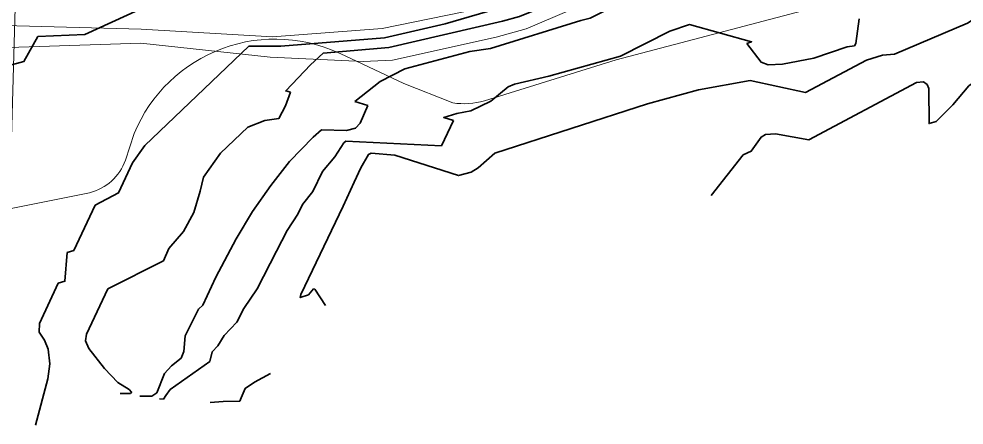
# Model space of a CAD drawing. Header units: metres. Extents: x 1477905 to 1478744, y 4202276 to 4202610.
# Drawn here: x 1478338.7 to 1478475.2, y 4202339.4 to 4202398 of the extents above; entities that cross this region are included whole.
import ezdxf

# ---------------------------------------------------------------- set-up
doc = ezdxf.new("R2010")
doc.units = ezdxf.units.M
doc.layers.add('Nouveau Terrain - CN - Courbes', color=22, linetype='Continuous', lineweight=0)
doc.layers.add('PVcase Offsets', color=240, linetype='Continuous', plot=False)
doc.layers.add('PVcase PV Area', color=30, linetype='Continuous')

msp = doc.modelspace()

# ---------------------------------------------------------------- linework, layer by layer
at = {"layer": 'Nouveau Terrain - CN - Courbes', "linetype": 'Continuous', "lineweight": 35}
for points in [[(1478371.9, 4202394.09, 69), (1478376.55, 4202394.08, 69), (1478391.54, 4202395.31, 69), (1478400.27, 4202397.32, 69), (1478408.69, 4202399.77, 69), (1478424.89, 4202406.04, 69), (1478438.98, 4202414.35, 69), (1478457.84, 4202436.77, 69), (1478460.21, 4202439.51, 69), (1478465.69, 4202446.21, 69), (1478472.5, 4202453.92, 69), (1478473.77, 4202455.14, 69), (1478475.68, 4202456.43, 69), (1478476.56, 4202457.6, 69), (1478477.22, 4202460.39, 69), (1478476.94, 4202460.8, 69), (1478475.75, 4202460.85, 69)], [(1478341.47, 4202395.49, 70), (1478348.25, 4202395.75, 70), (1478356.04, 4202399.32, 70), (1478356.86, 4202399.22, 70), (1478376.28, 4202401.59, 70), (1478389.24, 4202403.06, 70), (1478392.77, 4202404.28, 70), (1478421.4, 4202415.51, 70), (1478433.24, 4202422.52, 70), (1478436.39, 4202425.31, 70), (1478447.54, 4202438, 70), (1478456.23, 4202448.36, 70), (1478460.65, 4202453.7, 70), (1478462.12, 4202455.33, 70), (1478462.7, 4202456.48, 70), (1478463.15, 4202459.69, 70), (1478462.95, 4202460.04, 70), (1478462.25, 4202460.11, 70)], [(1478387.23, 4202386.09, 67), (1478390.91, 4202388.99, 67), (1478394.47, 4202390.83, 67), (1478403.85, 4202393.31, 67), (1478406.85, 4202393.75, 67), (1478419.87, 4202397.78, 67), (1478421.24, 4202398.14, 67), (1478435.96, 4202405.51, 67), (1478437.09, 4202405.89, 67), (1478450.5, 4202402.3, 67), (1478451.48, 4202402.87, 67), (1478459.84, 4202412.13, 67), (1478463.31, 4202416.61, 67), (1478463.58, 4202416.65, 67), (1478482.38, 4202438.02, 67), (1478497.45, 4202448.39, 67), (1478505.26, 4202457.46, 67), (1478506.62, 4202458.52, 67), (1478512.3, 4202459.36, 67)], [(1478382.67, 4202393.06, 68), (1478392.16, 4202393.92, 68), (1478408.57, 4202397.7, 68), (1478411.01, 4202398.35, 68), (1478424.43, 4202403.87, 68), (1478429.21, 4202406.6, 68), (1478439.76, 4202413, 68), (1478442.23, 4202413.55, 68), (1478448.47, 4202411.59, 68), (1478451.99, 4202415.69, 68), (1478451.53, 4202415.71, 68), (1478460.38, 4202426.32, 68), (1478480.9, 4202449.23, 68), (1478483.49, 4202452.66, 68), (1478486.11, 4202454.42, 68), (1478486.2, 4202455.29, 68), (1478486.09, 4202455.64, 68), (1478487.07, 4202456.75, 68), (1478488.48, 4202457.16, 68), (1478492.29, 4202457.8, 68)], [(1478438.71, 4202372.52, 64), (1478443.34, 4202378.4, 64), (1478444.49, 4202378.95, 64), (1478445.92, 4202380.97, 64), (1478446.55, 4202381.33, 64), (1478448.01, 4202381.43, 64), (1478452.81, 4202380.55, 64), (1478468.38, 4202388.86, 64), (1478469.39, 4202388.95, 64), (1478469.89, 4202388.54, 64), (1478470.12, 4202387.96, 64), (1478470.17, 4202382.91, 64), (1478471.2, 4202383.2, 64), (1478473.62, 4202385.61, 64), (1478475.94, 4202388.35, 64), (1478478.13, 4202389.86, 64), (1478481.1, 4202391.24, 64), (1478489.82, 4202393.91, 64), (1478492.66, 4202394.58, 64), (1478492.94, 4202394.82, 64), (1478496.73, 4202404.44, 64)], [(1478444.32, 4202389.12, 65), (1478452.32, 4202387.4, 65), (1478461.13, 4202392.08, 65), (1478463.44, 4202392.81, 65), (1478465.18, 4202392.95, 65), (1478475.72, 4202397.41, 65), (1478478.01, 4202398.83, 65), (1478479.05, 4202402.99, 65)], [(1478443.83, 4202394.47, 66), (1478445.91, 4202391.8, 66), (1478446.92, 4202391.4, 66), (1478449, 4202391.48, 66), (1478453.55, 4202392.38, 66), (1478458.35, 4202393.97, 66), (1478459.39, 4202394.14, 66), (1478459.6, 4202394.45, 66), (1478460.06, 4202398.02, 66)], [(1478401.47, 4202383.35, 66), (1478400.07, 4202383.81, 66), (1478401.97, 4202384.37, 66), (1478404, 4202384.73, 66), (1478406.88, 4202386.15, 66), (1478409.39, 4202388.21, 66), (1478410.31, 4202388.59, 66), (1478415.27, 4202389.76, 66), (1478425.61, 4202392.64, 66), (1478432.72, 4202396.25, 66), (1478435.59, 4202397.2, 66), (1478444.54, 4202394.72, 66), (1478444.39, 4202394.66, 66), (1478443.83, 4202394.47, 66)], [(1478323.92, 4202387.67, 70), (1478339.43, 4202391.88, 70), (1478341.47, 4202395.49, 70)], [(1478346.64, 4202364.6, 69), (1478349.72, 4202371.13, 69), (1478353.11, 4202372.91, 69), (1478355.11, 4202377.23, 69), (1478356.92, 4202379.74, 69), (1478371.9, 4202394.09, 69)], [(1478377.93, 4202387.46, 68), (1478377.26, 4202387.62, 68), (1478380.85, 4202391.4, 68), (1478382.67, 4202393.06, 68)], [(1478382.98, 4202356.63, 65), (1478381.44, 4202359, 65), (1478381.28, 4202359.04, 65), (1478380.52, 4202358.17, 65), (1478379.34, 4202357.78, 65), (1478379.42, 4202358.25, 65), (1478385.55, 4202370.98, 65), (1478387.12, 4202374.45, 65), (1478388.1, 4202376.5, 65), (1478389.2, 4202378.46, 65), (1478389.59, 4202378.65, 65), (1478393.03, 4202378.37, 65), (1478402.21, 4202375.4, 65), (1478404.02, 4202375.88, 65), (1478405.03, 4202376.52, 65), (1478407.44, 4202378.62, 65), (1478429.5, 4202385.76, 65), (1478436.89, 4202387.79, 65), (1478444.32, 4202389.12, 65)], [(1478353.35, 4202343.95, 68), (1478354.82, 4202343.95, 68), (1478354.98, 4202344.12, 68), (1478354.63, 4202344.51, 68), (1478353.02, 4202345.53, 68), (1478351.06, 4202347.56, 68), (1478348.79, 4202350.44, 68), (1478348.33, 4202351.56, 68), (1478348.48, 4202352.49, 68), (1478351.57, 4202359.04, 68), (1478359.61, 4202363.11, 68), (1478360.38, 4202364.88, 68), (1478362.47, 4202367.33, 68), (1478363.98, 4202370.09, 68), (1478364.89, 4202373.13, 68), (1478365.37, 4202375.19, 68), (1478367.85, 4202378.64, 68), (1478371.79, 4202382.41, 68), (1478374.22, 4202383.37, 68), (1478376.28, 4202383.65, 68), (1478377.21, 4202385.49, 68), (1478377.93, 4202387.46, 68)], [(1478382.41, 4202382.03, 67), (1478386.05, 4202381.91, 67), (1478387.33, 4202382.23, 67), (1478387.98, 4202382.97, 67), (1478389.12, 4202385.52, 67)], [(1478389.12, 4202385.52, 67), (1478387.23, 4202386.09, 67)], [(1478385.91, 4202380.35, 66), (1478399.74, 4202379.69, 66), (1478401.47, 4202383.35, 66)], [(1478356.18, 4202343.56, 67), (1478357.91, 4202343.55, 67), (1478358.62, 4202344.05, 67), (1478359.73, 4202346.83, 67), (1478360.77, 4202347.94, 67), (1478362.13, 4202349.06, 67), (1478362.54, 4202350.01, 67), (1478362.71, 4202352.24, 67), (1478364.67, 4202356.11, 67), (1478365.27, 4202356.71, 67), (1478367.14, 4202360.73, 67), (1478370.08, 4202366.29, 67), (1478372.46, 4202370.22, 67), (1478375.09, 4202373.99, 67), (1478377.82, 4202377.42, 67), (1478381.2, 4202380.97, 67), (1478382.41, 4202382.03, 67)], [(1478359.01, 4202343.17, 66), (1478359.58, 4202343.13, 66), (1478359.92, 4202343.66, 66), (1478360.57, 4202344.49, 66), (1478366.28, 4202348.58, 66), (1478366.64, 4202349.95, 66), (1478367.43, 4202350.81, 66), (1478368.36, 4202352.3, 66), (1478370.18, 4202354.26, 66), (1478371.22, 4202356.22, 66), (1478373.11, 4202359.07, 66), (1478375.9, 4202364.51, 66), (1478377.44, 4202367.45, 66), (1478379, 4202369.81, 66), (1478379.66, 4202371.25, 66), (1478381.19, 4202373.1, 66), (1478382.58, 4202376, 66), (1478384.34, 4202378.13, 66), (1478385.64, 4202380.11, 66), (1478385.91, 4202380.35, 66)], [(1478344.4, 4202359.85, 69), (1478345.37, 4202360.14, 69), (1478345.69, 4202364.28, 69)], [(1478345.69, 4202364.28, 69), (1478345.69, 4202364.28, 69), (1478346.64, 4202364.6, 69)], [(1478341.1, 4202339.38, 69), (1478342.88, 4202346.07, 69), (1478343.16, 4202348.2, 69), (1478342.95, 4202350.32, 69), (1478342.39, 4202351.62, 69), (1478341.65, 4202352.78, 69), (1478341.67, 4202354.04, 69), (1478344.4, 4202359.85, 69)], [(1478375.05, 4202346.83, 66), (1478372.76, 4202345.59, 66), (1478371.41, 4202344.66, 66), (1478370.84, 4202343.31, 66), (1478370.62, 4202342.84, 66), (1478368.24, 4202342.78, 66), (1478366.36, 4202342.64, 66)]]:
    msp.add_polyline3d(points, dxfattribs=at)
at = {"layer": 'PVcase Offsets', "lineweight": 0}
msp.add_lwpolyline([(1478336.65, 4202397.08), (1478356.39, 4202396.52), (1478375.34, 4202395.43), (1478391.17, 4202396.63), (1478409.79, 4202400.42), (1478424.34, 4202406.47), (1478438.65, 4202415.32), (1478457.02, 4202417.31), (1478458.84, 4202415.51), (1478440, 4202411.75), (1478437.31, 4202409.71), (1478427.15, 4202403.1), (1478411.99, 4202396.59), (1478407.67, 4202395.39), (1478392.69, 4202392.08), (1478388.43, 4202391.89), (1478375.01, 4202392.5), (1478356.33, 4202394.52), (1478337.25, 4202393.89)], dxfattribs=at)
at = {"layer": 'PVcase PV Area', "color": 92, "lineweight": 0, "ltscale": 0.3}
msp.add_lwpolyline([(1478339.26, 4202439), (1478350.07, 4202437.94), (1478351.23, 4202444.96), (1478540.53, 4202439.74), (1478540.9, 4202436.23, -0.313996), (1478536.12, 4202430.11), (1478511.26, 4202419.77), (1478479.87, 4202408.01), (1478455.57, 4202400.13), (1478425, 4202392.13), (1478405.95, 4202386.21, -0.113788), (1478401.39, 4202385.91), (1478394.32, 4202388.69), (1478385.82, 4202392.67, 0.439502), (1478355.37, 4202381.47), (1478354.1, 4202377.63, -0.255677), (1478348.9, 4202372.93), (1478337.37, 4202370.62)], format="xyb", close=True, dxfattribs=at)

doc.saveas('drawing.dxf')
